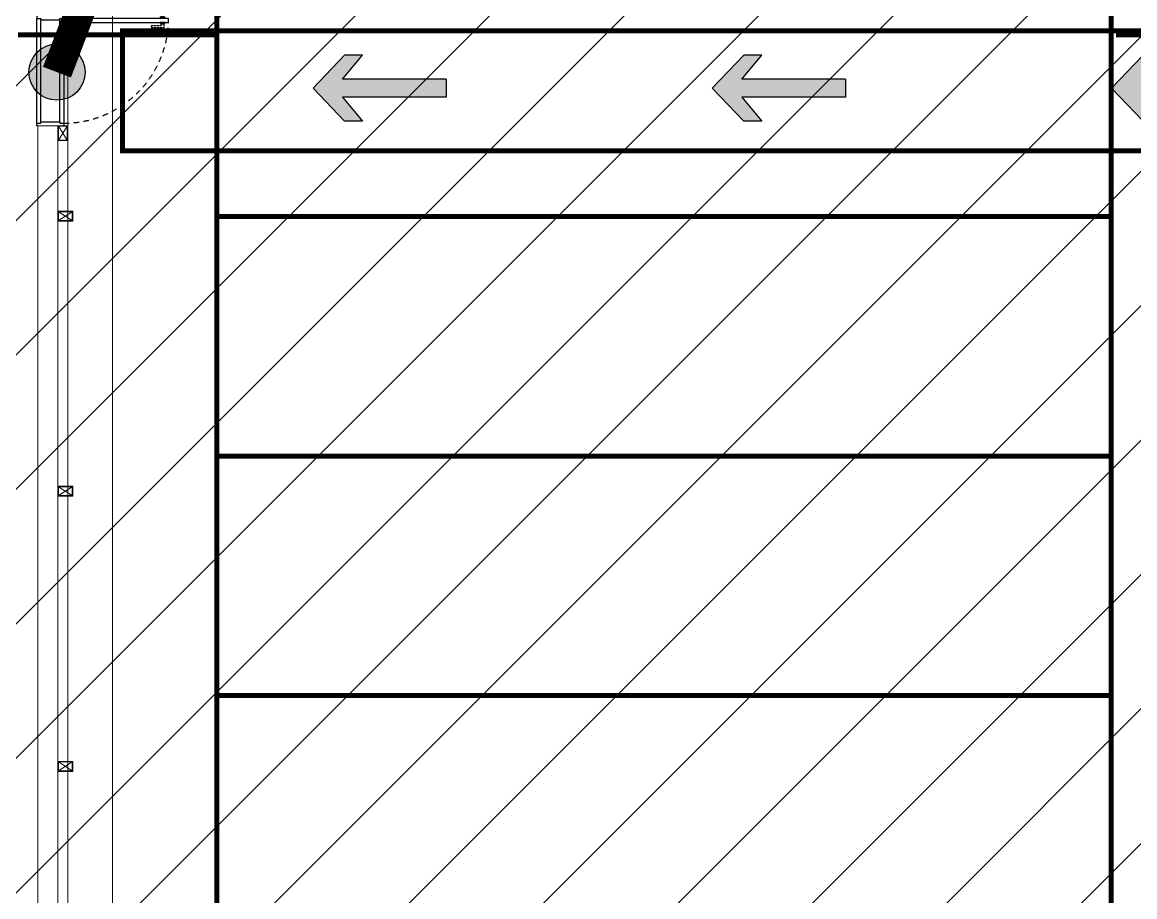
# Model space of a CAD drawing. Header units: millimetres. Extents: x 4739419 to 5837985, y 2291271 to 3446271.
# Drawn here: x 5008206 to 5019351, y 2522817 to 2531577 of the extents above; entities that cross this region are included whole.
import ezdxf

# ---------------------------------------------------------------- set-up
doc = ezdxf.new("R2010")
doc.units = ezdxf.units.MM
for name, pattern in [('XR-평면도$0$DASHEDX2', [1.5, 1, -0.5]), ('XR-평면도$0$HID', [2, 1.1, -0.9]), ('XR-평면도$0$HIDDEN2', [4.7625, 3.175, -1.5875])]:
    doc.linetypes.add(name, pattern=pattern)
doc.layers.get('0').update_dxf_attribs({"color": 255})
for name, color, linetype, lineweight in [('A-XXXX-SYMB', 9, 'Continuous', 25), ('XR-평면도$0$A-CNTL', 9, 'Continuous', 15), ('XR-평면도$0$A-DWXM-DOOR', 9, 'Continuous', 25), ('XR-평면도$0$A-SECT-LIN2', 9, 'Continuous', 20), ('XR-평면도$0$A-SECT-LIN3', 9, 'Continuous', 18), ('XR-평면도$0$A-WAXM-PANL', 9, 'Continuous', 20), ('XR-평면도$0$A-XXXX-HID', 9, 'Continuous', 18), ('XR-평면도$0$A-XXXX-OPEN', 9, 'Continuous', 15)]:
    doc.layers.add(name, color=color, linetype=linetype, lineweight=lineweight)
for name, color, linetype in [('HEB- Saw Cut(PC Topping)', 5, 'Continuous'), ('HEB-Area(PC Topping)', 3, 'Continuous'), ('XR-평면도$0$보행동선', 9, 'Continuous')]:
    doc.layers.add(name, color=color, linetype=linetype)

# ---------------------------------------------------------------- blocks, each defined once
blk = doc.blocks.new('XR-평면도$0$중심선(210216)')
at = {"layer": 'XR-평면도$0$A-CNTL', "ltscale": 300}
blk.add_lwpolyline([(143000, 206000), (143000, -10000)], dxfattribs=at)
blk = doc.blocks.new('XR-평면도$0$각파이프(100X150)')
at = {"layer": 'XR-평면도$0$A-SECT-LIN2'}
blk.add_lwpolyline([(75, -50), (75, 50), (-75, 50), (-75, -50)], close=True, dxfattribs=at)
at = {"layer": 'XR-평면도$0$A-SECT-LIN3'}
blk.add_lwpolyline([(-69, 44), (-69, -44), (69, -44), (69, 44)], close=True, dxfattribs=at)
at = {"layer": 'XR-평면도$0$A-XXXX-OPEN'}
for points in [[(69, 44), (-69, -44)], [(-69, 44), (69, -44)]]:
    blk.add_lwpolyline(points, dxfattribs=at)
blk = doc.blocks.new('XR-평면도$0$도어_008')
at = {"layer": 'XR-평면도$0$A-DWXM-DOOR', "color": 9, "linetype": 'XR-평면도$0$DASHEDX2', "ltscale": 10}
for points in [[(-25, 1005), (10, 1005), (10, 975), (-10, 975), (-10, 875), (-25, 875)], [(20, 1010), (20, 970), (10, 970), (10, 1010)], [(20, 965), (20, 1015), (25, 1015), (25, 965)], [(70, 965), (70, 1015), (65, 1015), (65, 965)], [(70, 1010), (70, 970), (80, 970), (80, 1010)], [(115, 1005), (80, 1005), (80, 975), (100, 975), (100, 875), (115, 875)]]:
    blk.add_lwpolyline(points, close=True, dxfattribs=at)
at = {"layer": 'XR-평면도$0$A-DWXM-DOOR'}
blk.add_lwpolyline([(65, 0), (65, 1050), (25, 1050), (25, 0)], close=True, dxfattribs=at)
at = {"layer": 'XR-평면도$0$A-DWXM-DOOR', "color": 0}
for points in [[(0, -260), (0, -270), (25, -270), (25, -230), (40, -230), (40, -40), (25, -40), (25, 0), (0, 0), (0, -10)], [(1100, -260), (1100, -270), (1075, -270), (1075, -230), (1060, -230), (1060, -40), (1075, -40), (1075, 0), (1100, 0), (1100, -10)]]:
    blk.add_lwpolyline(points, dxfattribs=at)
at = {"layer": 'XR-평면도$0$A-DWXM-DOOR', "color": 9}
for points in [[(25, 0), (1075, 0)], [(1060, -40), (40, -40)], [(1075, -270), (25, -270)], [(1060, -230), (40, -230)]]:
    blk.add_lwpolyline(points, dxfattribs=at)
at = {"layer": 'XR-평면도$0$A-DWXM-DOOR', "color": 1, "linetype": 'XR-평면도$0$HID', "ltscale": 50}
blk.add_arc((25, 0), 1050, 0, 90, dxfattribs=at)
blk = doc.blocks.new('XR-평면도$0$방화구획(건식1)(210707)')
at = {"layer": 'XR-평면도$0$A-WAXM-PANL'}
blk.add_line((-200, 2450), (0, 2450), dxfattribs=at)
for points in [[(-200, 45150), (-200, 2450)], [(0, 2450), (0, 45150)]]:
    blk.add_lwpolyline(points, dxfattribs=at)
at = {"layer": 'XR-평면도$0$A-XXXX-HID', "ltscale": 500}
blk.add_lwpolyline([(-300, 1200), (-300, 11050)], dxfattribs=at)
for p in [(-275, 8868), (-275, 6112), (-275, 3356)]:
    blk.add_blockref('XR-평면도$0$각파이프(100X150)', p)
at = {"rotation": 90}
for name, p in [('XR-평면도$0$각파이프(100X150)', (-250, 2525)), ('XR-평면도$0$도어_008', (-260, 1350))]:
    blk.add_blockref(name, p, dxfattribs=at)
blk = doc.blocks.new('XR-평면도$0$keep clear')
at = {"layer": 'XR-평면도$0$보행동선'}
h = blk.add_hatch(color=256, dxfattribs=at)
h.dxf.hatch_style = 1
h.paths.add_polyline_path([(11925, 110), (11925, -70), (12964, -70), (12765, -310), (12945, -310), (13260, 20), (12945, 350), (12765, 350), (12964, 110)])
h.paths.add_polyline_path([(15925, 110), (15925, -70), (16964, -70), (16765, -310), (16945, -310), (17260, 20), (16945, 350), (16765, 350), (16964, 110)])
h.paths.add_polyline_path([(19925, 110), (19925, -70), (20964, -70), (20765, -310), (20945, -310), (21260, 20), (20945, 350), (20765, 350), (20964, 110)])
h.paths.add_polyline_path([(5199, 20), (5514, -310), (5694, -310), (5496, -70), (6534, -70), (6534, 110), (5496, 110), (5694, 350), (5514, 350)])
h.paths.add_polyline_path([(1199, 20), (1514, -310), (1694, -310), (1496, -70), (2534, -70), (2534, 110), (1496, 110), (1694, 350), (1514, 350)])
h.paths.add_polyline_path([(-2801, 20), (-2486, -310), (-2306, -310), (-2504, -70), (-1466, -70), (-1466, 110), (-2504, 110), (-2306, 350), (-2486, 350)])
for p, q in [((13260, 20), (12945, 350)), ((16964, 110), (16765, 350)), ((16765, 350), (16945, 350)), ((17260, 20), (16945, 350)), ((20964, 110), (20765, 350)), ((20765, 350), (20945, 350)), ((21260, 20), (20945, 350)), ((13260, 20), (12945, -310)), ((15925, 110), (16964, 110)), ((15925, 110), (15925, -70)), ((17260, 20), (16945, -310)), ((19925, 110), (19925, -70)), ((19925, 110), (20964, 110)), ((21260, 20), (20945, -310)), ((15925, -70), (16964, -70)), ((16964, -70), (16765, -310)), ((19925, -70), (20964, -70)), ((20964, -70), (20765, -310)), ((16765, -310), (16945, -310)), ((20765, -310), (20945, -310))]:
    blk.add_line(p, q, dxfattribs=at)
blk = doc.blocks.new('XR-평면도$0$보행통로(상온창고)')
at = {"layer": 'XR-평면도$0$보행동선', "linetype": 'XR-평면도$0$HIDDEN2', "ltscale": 100, "const_width": 50}
blk.add_lwpolyline([(166200, 191799), (166200, 192999), (138200, 192999), (138200, 191799), (166200, 191799)], dxfattribs=at)
at = {"layer": 'XR-평면도$0$보행동선', "xscale": -1}
blk.add_blockref('XR-평면도$0$keep clear', (161367, 192406), dxfattribs=at)

msp = doc.modelspace()

# ---------------------------------------------------------------- hatches: boundary and pattern name
at = {"layer": 'A-XXXX-SYMB'}
h = msp.add_hatch(color=256, dxfattribs=at)
h.dxf.hatch_style = 1
edge = h.paths.add_edge_path()
edge.add_ellipse((5008554, 2531077.5), major_axis=(281.2, 0), ratio=1, start_angle=0, end_angle=360)
at = {"layer": 'HEB-Area(PC Topping)', "transparency": 33554559}
h = msp.add_hatch(dxfattribs=at)
h.set_pattern_fill('ANSI31', color=256, scale=300)
h.paths.add_polyline_path([(4909511.8, 2517631.7), (4922154.5, 2517631.7), (4922154.5, 2532991.2), (4976661.8, 2532991.2), (4976661.8, 2522091.2), (4980461.8, 2522091.2), (4980461.8, 2532991.2), (5030114.5, 2532991.2), (5030114.5, 2520031.7), (5042711.8, 2520031.7), (5042711.8, 2491306.2), (4932111.8, 2491231.7), (4932111.8, 2488060.8), (4909511.8, 2488060.8)])

# ---------------------------------------------------------------- linework, layer by layer
at = {"const_width": 300}
msp.add_lwpolyline([(5008554, 2531077.5), (5009819.8, 2534407), (5011351, 2534407)], dxfattribs=at)
at = {"layer": 'A-XXXX-SYMB'}
msp.add_circle((5008554, 2531077.5), 281.2, dxfattribs=at)
at = {"layer": 'HEB- Saw Cut(PC Topping)', "const_width": 50}
for points in [[(5010154.5, 2491284.3), (5010154.5, 2532031.7)], [(5019114.5, 2532031.7), (5019114.5, 2491290.3)], [(5008164.5, 2531451.7), (5010154.5, 2531451.7)], [(5019164.5, 2531451.7), (5021154.5, 2531451.7)], [(5010154.5, 2529631.7), (5019114.5, 2529631.7)], [(5010154.5, 2527231.7), (5019114.5, 2527231.7)], [(5010154.5, 2524831.7), (5019114.5, 2524831.7)]]:
    msp.add_lwpolyline(points, dxfattribs=at)

# ---------------------------------------------------------------- block references
at = {"rotation": 180}
msp.add_blockref('XR-평면도$0$방화구획(건식1)(210707)', (5008361.8, 2532991.2), dxfattribs=at)
msp.add_blockref('XR-평면도$0$방화구획(건식1)(210707)', (5008361.8, 2532991.2), dxfattribs=at)
msp.add_blockref('XR-평면도$0$방화구획(건식1)(210707)', (5008361.8, 2532991.2), dxfattribs=at)
msp.add_blockref('XR-평면도$0$보행통로(상온창고)', (4871011.8, 2338491.2))
msp.add_blockref('XR-평면도$0$보행통로(상온창고)', (4871011.8, 2338491.2))
msp.add_blockref('XR-평면도$0$보행통로(상온창고)', (4871011.8, 2338491.2))
at = {"layer": 'XR-평면도$0$A-CNTL'}
msp.add_blockref('XR-평면도$0$중심선(210216)', (4866111.8, 2336391.2), dxfattribs=at)

doc.saveas('drawing.dxf')
